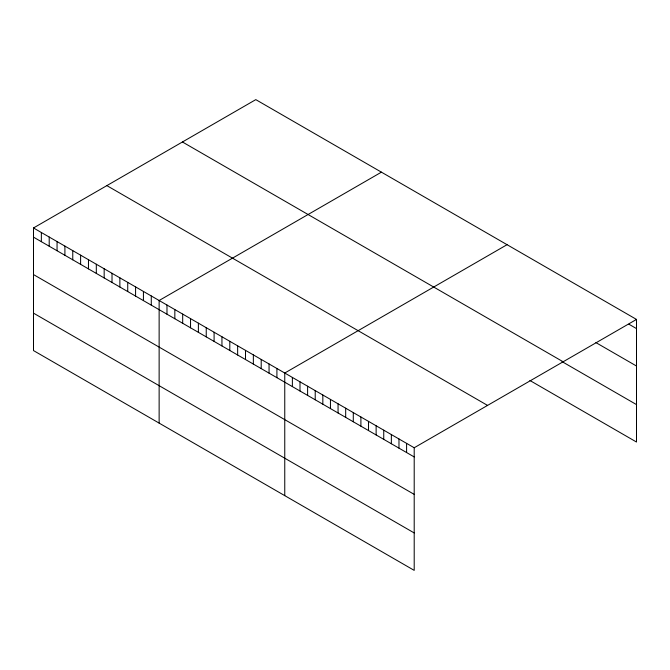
<?xml version="1.0" encoding="UTF-8"?>
<svg xmlns="http://www.w3.org/2000/svg" width="670" height="670" viewBox="0 0 670 670"><rect width="100%" height="100%" fill="white"/><g stroke="black" fill="none" stroke-linecap="round" stroke-linejoin="round"><path stroke-width="1" d="M33.5 227.968L414.202 447.761L414.202 570.371L33.5 350.578L33.5 227.968L255.798 99.629L636.5 319.423L636.5 442.032L529.903 380.485M381.431 172.156L159.133 300.503L159.133 423.113M507.064 244.692L284.758 373.031L284.758 495.641M414.202 447.761L636.5 319.423M628.887 324.196L636.5 328.593M595.89 342.588L636.5 366.029M182.441 141.981L563.143 361.775M562.055 361.616L636.5 404.596M106.857 185.615L487.559 405.409M33.5 237.147L414.202 456.94M33.5 274.574L414.202 494.376M33.5 313.141L414.202 532.943M406.59 443.373L406.59 452.543M398.977 438.976L398.977 448.146M391.355 434.579L391.355 443.749M383.743 430.182L383.743 439.353M376.13 425.785L376.13 434.956M368.517 421.388L368.517 430.567M360.904 416.991L360.904 426.17M353.291 412.594L353.291 421.773M345.678 408.197L345.678 417.377M338.057 403.809L338.057 412.98M330.444 399.412L330.444 408.583M322.831 395.015L322.831 404.186M315.218 390.618L315.218 399.789M307.605 386.222L307.605 395.392M299.993 381.825L299.993 391.004M292.38 377.428L292.38 386.607M276.911 368.5L276.911 377.671M269.055 363.969L269.055 373.14M261.208 359.438L261.208 368.609M253.352 354.899L253.352 364.078M245.505 350.368L245.505 359.539M237.649 345.837L237.649 355.008M229.802 341.298L229.802 350.477M221.946 336.767L221.946 345.938M214.099 332.236L214.099 341.407M206.243 327.705L206.243 336.876M198.387 323.166L198.387 332.345M190.54 318.635L190.54 327.806M182.684 314.104L182.684 323.275M174.837 309.565L174.837 318.744M166.981 305.034L166.981 314.205M151.278 295.972L151.278 305.143M143.43 291.433L143.43 300.612M135.575 286.902L135.575 296.073M127.727 282.372L127.727 291.542M119.871 277.832L119.871 287.011M112.016 273.301L112.016 282.472M104.168 268.771L104.168 277.941M96.312 264.24L96.312 273.41M88.465 259.7L88.465 268.879M80.609 255.169L80.609 264.34M72.762 250.639L72.762 259.809M64.906 246.099L64.906 255.278M57.059 241.569L57.059 250.739M49.203 237.038L49.203 246.208M41.356 232.507L41.356 241.677"/></g></svg>
